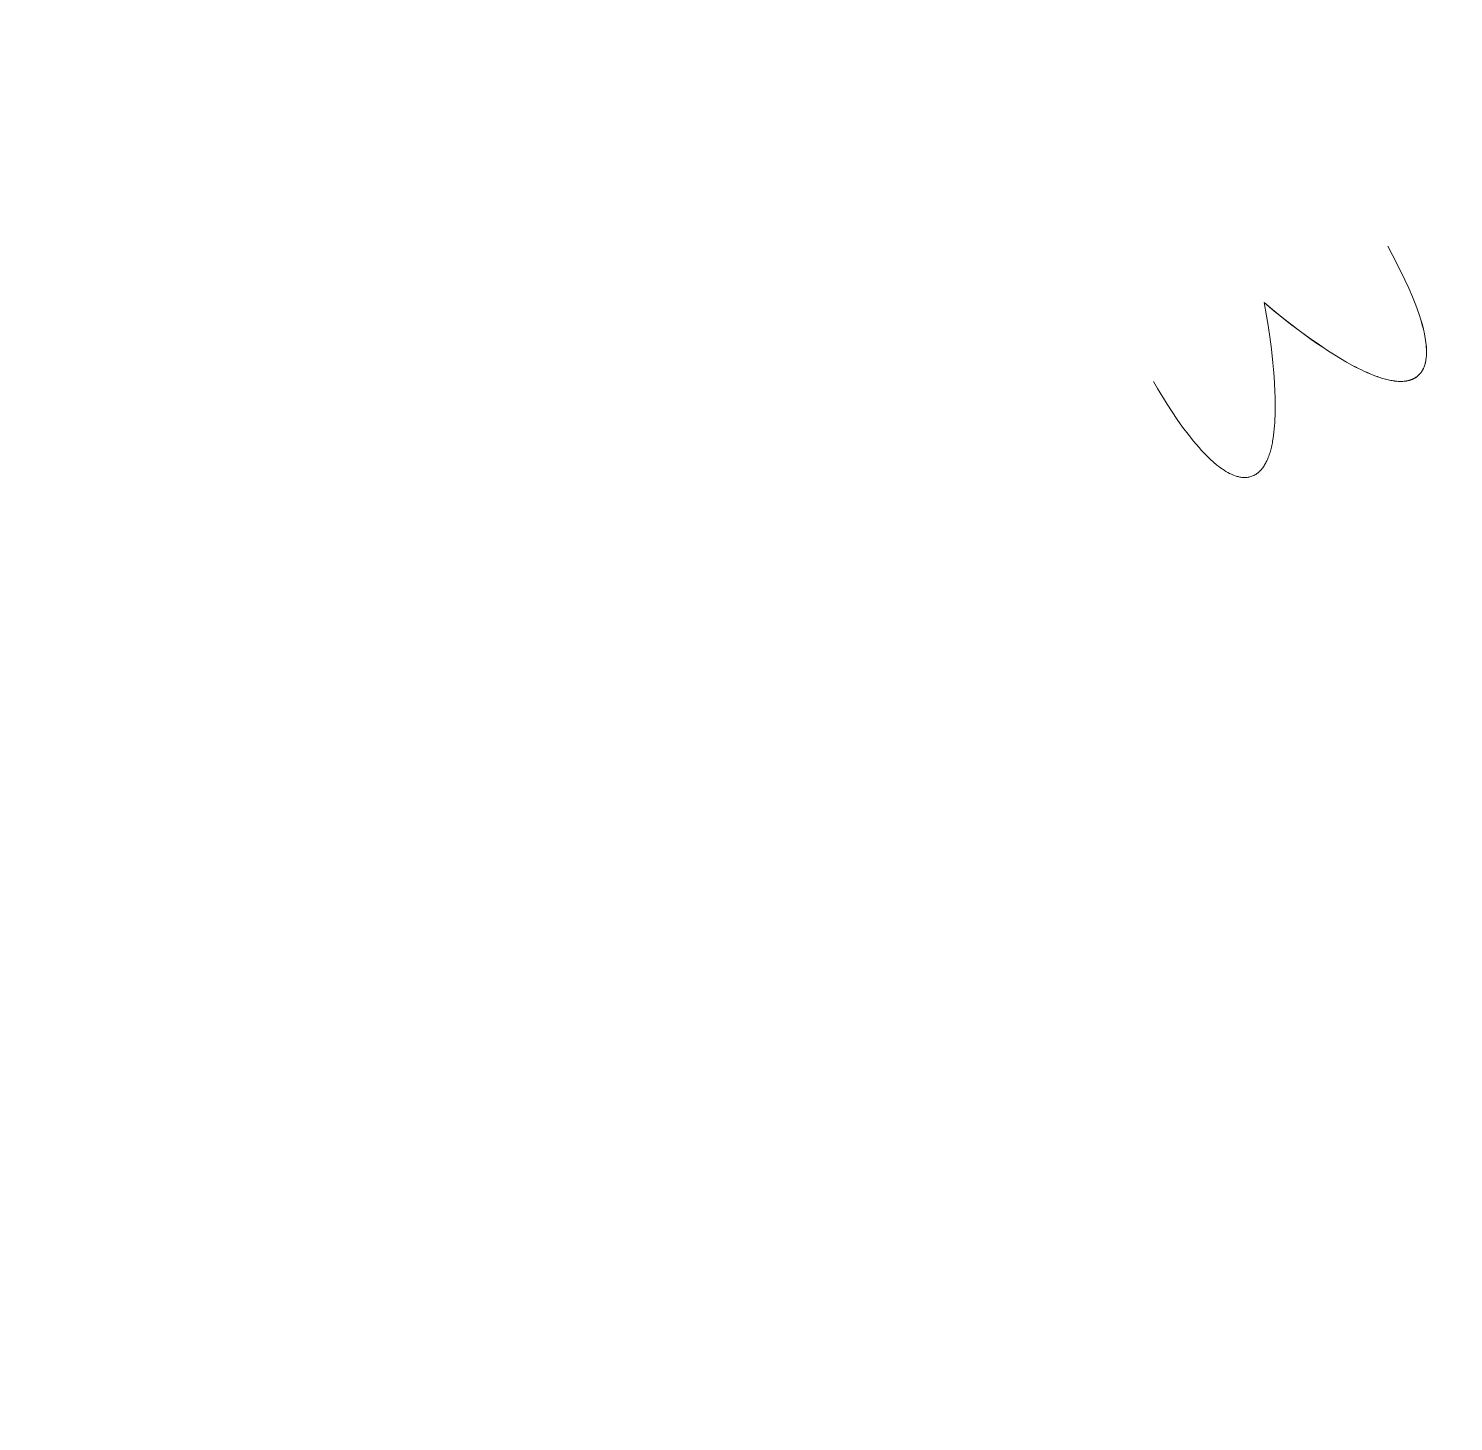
# Model space of a CAD drawing. Header units: millimetres. Extents: x 1.5 to 37.9, y -0.3 to 12.6.
# Drawn here: x 5.3399 to 5.567, y 3.0206 to 3.2426 of the extents above; entities that cross this region are included whole.
import ezdxf

# ---------------------------------------------------------------- set-up
doc = ezdxf.new("R2010")
doc.units = ezdxf.units.MM
doc.linetypes.add('ACAD_ISO02W100', pattern=[15, 12, -3])
doc.layers.add('0.2', color=6, linetype='Continuous', lineweight=15)

msp = doc.modelspace()

# ---------------------------------------------------------------- linework, layer by layer
at = {"layer": '0.2', "linetype": 'ACAD_ISO02W100', "ltscale": 0.02, "extrusion": (0.103205305816057, -0.1787579820458328, 0.9784652516601271)}
msp.add_lwpolyline([(6.394526797850363, 2.320593445639223), (6.394526797850361, 0.2295923511755674)], dxfattribs=at)
at = {"layer": '0.2', "linetype": 'ACAD_ISO02W100', "ltscale": 0.02, "extrusion": (0.1031051730814183, -0.1785828999707068, 0.9785077777523812)}
msp.add_lwpolyline([(6.416105589664091, 2.307318531604206), (6.41610558966409, 0.2291990419297703)], dxfattribs=at)
at = {"layer": '0.2', "linetype": 'ACAD_ISO02W100', "ltscale": 0.02, "extrusion": (0.1031051730814183, -0.1785828999707071, 0.9785077777523812)}
msp.add_lwpolyline([(6.373188342719831, 0.2292526861692757), (6.373188342719832, 2.307575685620313)], dxfattribs=at)
at = {"layer": '0.2'}
for points in [[(5.556562193903645, 3.20789091973777, 2.061233590653369), (5.557931967947435, 3.205240467341444, 2.058986253218824), (5.559252745279171, 3.202536762323481, 2.056732802187732), (5.559872781922566, 3.201181691841947, 2.055602638175841), (5.560454195481404, 3.199833410317677, 2.054469570687644), (5.560988194653504, 3.198498618454895, 2.053333141364085), (5.561465988136685, 3.197184016957826, 2.052192891846108), (5.561851158108873, 3.195986904995602, 2.051131385472548), (5.562038761531765, 3.195331971878055, 2.050539814721734), (5.562214913139085, 3.194649714244518, 2.049914221495747), (5.562373514850755, 3.193947827276217, 2.049259497720223), (5.562508468586695, 3.193234006154375, 2.048580535320798), (5.562565171813742, 3.19287502503001, 2.048233493363884), (5.562613676266828, 3.19251594606022, 2.047882226223109), (5.562653219685943, 3.192157731142657, 2.047527345389177), (5.562683039811076, 3.191801342174974, 2.047169462352793), (5.562702374382218, 3.191447741054826, 2.04680918860466), (5.562710461139361, 3.191097889679865, 2.046447135635486), (5.562706537822491, 3.190752749947744, 2.046083914935972), (5.562689842171602, 3.190413283756116, 2.045720137996824), (5.562659611926683, 3.190080453002635, 2.045356416308747), (5.562615084827724, 3.189755219584953, 2.044993361362444), (5.562587221751726, 3.189595752470054, 2.044812275008304), (5.562555498614715, 3.189438545400725, 2.044631584648621), (5.562519820134188, 3.189283718614171, 2.044451366719735), (5.562480091027647, 3.189131392347601, 2.044271697657983), (5.562436216012587, 3.188981686838221, 2.044092653899702), (5.562388099806508, 3.188834722323238, 2.043914311881233), (5.562335647126911, 3.188690619039857, 2.043736748038912), (5.562278762691292, 3.188549497225286, 2.043560038809076), (5.562217351217151, 3.188411477116731, 2.043384260628065), (5.562151317421987, 3.188276678951399, 2.043209489932218), (5.562080566023297, 3.188145222966497, 2.04303580315787), (5.562005001738582, 3.188017229399231, 2.042863276741361), (5.56192452928534, 3.187892818486809, 2.04269198711903), (5.561839053381069, 3.187772110466435, 2.042522010727212), (5.56174847874327, 3.187655225575318, 2.042353424002248), (5.561652710089438, 3.187542284050664, 2.042186303380475), (5.561551652137076, 3.187433406129679, 2.042020725298231), (5.561445209603679, 3.18732871204957, 2.041856766191854), (5.561333287206749, 3.187228322047543, 2.041694502497681), (5.561215789663783, 3.187132356360807, 2.041534010652053), (5.561088300904782, 3.187037839331762, 2.041369687693067), (5.561023080050198, 3.186992991963955, 2.041289119533723), (5.560956886518424, 3.186949738219797, 2.041209606155182), (5.560889729039109, 3.186908067743667, 2.041131141982973), (5.560821616341903, 3.186867970179946, 2.041053721442622), (5.560752557156452, 3.186829435173014, 2.040977338959657), (5.560682560212408, 3.186792452367249, 2.040901988959606), (5.560611634239418, 3.186757011407031, 2.040827665867996), (5.560539787967132, 3.186723101936739, 2.040754364110357), (5.560467030125197, 3.186690713600754, 2.040682078112214), (5.560393369443265, 3.186659836043455, 2.040610802299097), (5.560318814650984, 3.186630458909222, 2.040540531096532), (5.560243374478, 3.186602571842433, 2.040471258930047), (5.560167057653967, 3.186576164487469, 2.040402980225171), (5.56008987290853, 3.186551226488709, 2.04033568940743), (5.560011828971339, 3.186527747490533, 2.040269380902353), (5.559932934572045, 3.186505717137321, 2.040204049135466), (5.559853198440293, 3.186485125073451, 2.0401396885323), (5.559772629305734, 3.186465960943304, 2.040076293518379), (5.559691235898018, 3.186448214391258, 2.040013858519234), (5.559609026946793, 3.186431875061695, 2.03995237796039), (5.559526011181708, 3.186416932598992, 2.039891846267376), (5.559442197332412, 3.18640337664753, 2.03983225786572), (5.559357594128553, 3.186391196851689, 2.039773607180948), (5.559272210299781, 3.186380382855848, 2.03971588863859), (5.559099135686093, 3.186362810841683, 2.039603225683224), (5.55892304332854, 3.186350577760073, 2.039494224403843), (5.558744003064312, 3.186343600766054, 2.039388840204667), (5.558562084730602, 3.186341797014662, 2.03928702848992), (5.558377358164602, 3.186345083660934, 2.039188744663824), (5.558189893203502, 3.186353377859908, 2.039093944130598), (5.557999759684494, 3.186366596766619, 2.039002582294467), (5.55780702744477, 3.186384657536104, 2.03891461455965), (5.557611766321521, 3.1864074773234, 2.038829996330372), (5.557414046151941, 3.186434973283542, 2.038748683010851), (5.557213936773218, 3.186467062571569, 2.038670630005312), (5.557011508022545, 3.186503662342516, 2.038595792717975), (5.556806829737114, 3.186544689751419, 2.038524126553062), (5.556599971754117, 3.186590061953317, 2.038455586914794), (5.556391003910743, 3.186639696103244, 2.038390129207395), (5.556179996044188, 3.186693509356238, 2.038327708835085), (5.555967017991639, 3.186751418867335, 2.038268281202087), (5.555752139590291, 3.186813341791572, 2.038211801712621), (5.555535430677334, 3.186879195283985, 2.038158225770911), (5.555316961089959, 3.186948896499612, 2.038107508781176), (5.555096800665359, 3.187022362593487, 2.038059606147641), (5.554875019240725, 3.187099510720649, 2.038014473274525), (5.554651686653248, 3.187180258036133, 2.037972065566051), (5.554200647338534, 3.187352218852217, 2.037895247259916), (5.553744241418748, 3.187537582282031, 2.03782879446301), (5.553283027591425, 3.187735685565867, 2.037772350409107), (5.552817564554095, 3.187945865944018, 2.037725558331982), (5.552348411004292, 3.188167460656777, 2.037688061465407), (5.551876125639549, 3.188399806944437, 2.037659503043157), (5.551401267157398, 3.188642242047289, 2.037639526299008), (5.550924394255372, 3.188894103205627, 2.037627774466732), (5.550446065631003, 3.189154727659743, 2.037623890780104), (5.549966839981824, 3.189423452649931, 2.037627518472899), (5.549007932399166, 3.189982553199689, 2.037655880931851), (5.54805214108766, 3.190566102777243, 2.037710007713781), (5.547103935627566, 3.191168799304934, 2.037787044688883), (5.546167785599146, 3.191785340705104, 2.037884137727351), (5.54524816058266, 3.192410424900091, 2.037998432699378), (5.544349530158369, 3.19303874981224, 2.038127075475156), (5.542633131407417, 3.194283913477383, 2.038415987918742), (5.541054345988378, 3.195478415079262, 2.038728042019656), (5.53964893054334, 3.196579837996606, 2.039040404739445), (5.538452641714389, 3.197545765608144, 2.039330243039655), (5.536830470473102, 3.198901468428721, 2.039751014227527)], [(5.556572637882335, 3.207896229200953, 2.061233590653369), (5.557942335244503, 3.205245737176384, 2.058986253218824), (5.559263034353968, 3.202541993947739, 2.056732802187732), (5.559883031793145, 3.201186905528302, 2.055602638175841), (5.560464406344194, 3.199838607183543, 2.054469570687644), (5.560998366898799, 3.198503799872027, 2.053333141364085), (5.561476122348642, 3.197189184552319, 2.052192891846108), (5.561861257686656, 3.195992061447125, 2.051131385472548), (5.562048842161398, 3.19533712290224, 2.050539814721734), (5.56222497403004, 3.194654860172693, 2.049914221495747), (5.562383555435137, 3.19395296861613, 2.049259497720223), (5.562518488519243, 3.193239143590199, 2.048580535320798), (5.562575181360474, 3.192880160825486, 2.048233493363884), (5.562623675424916, 3.192521080452548, 2.047882226223109), (5.562663208480388, 3.192162864391093, 2.047527345389177), (5.562693018294711, 3.191806474560824, 2.047169462352793), (5.562712342635702, 3.19145287288145, 2.04680918860466), (5.562720419271184, 3.191103021272674, 2.046447135635486), (5.562716485968974, 3.190757881654204, 2.046083914935972), (5.562699780496891, 3.190418415945746, 2.045720137996824), (5.562669540622756, 3.190085586067005, 2.045356416308747), (5.562625004114388, 3.189760353937686, 2.044993361362444), (5.562597136424809, 3.189600887628969, 2.044812275008304), (5.562565408739606, 3.189443681477496, 2.044631584648621), (5.562529725779754, 3.189288855723234, 2.044451366719735), (5.56248999226623, 3.189136530606143, 2.044271697657983), (5.562446112920012, 3.188986826366186, 2.044092653899702), (5.562397992462079, 3.188839863243329, 2.043914311881233), (5.562345535613407, 3.188695761477533, 2.043736748038912), (5.562288647094974, 3.188554641308762, 2.043560038809076), (5.562227231627757, 3.188416622976979, 2.043384260628065), (5.562161193932733, 3.188281826722148, 2.043209489932218), (5.56209043873088, 3.188150372784231, 2.04303580315787), (5.562014870743175, 3.188022381403193, 2.042863276741361), (5.561934394690597, 3.187897972818995, 2.04269198711903), (5.561848915294121, 3.187777267271602, 2.042522010727212), (5.561758337274727, 3.187660385000976, 2.042353424002248), (5.56166256535339, 3.187547446247081, 2.042186303380475), (5.561561504251089, 3.18743857124988, 2.042020725298231), (5.561455058688801, 3.187333880249337, 2.041856766191854), (5.561343133387504, 3.187233493485414, 2.041694502497681), (5.561225633068174, 3.187137531198075, 2.041534010652053), (5.561098141574725, 3.187043017857486, 2.041369687693067), (5.561032919422676, 3.186998172376621, 2.041289119533723), (5.560966724639543, 3.186954920547547, 2.041209606155182), (5.560899565954674, 3.186913252014389, 2.041131141982973), (5.560831452097421, 3.186873156421274, 2.041053721442622), (5.560762391797132, 3.186834623412329, 2.040977338959657), (5.560692393783155, 3.186797642631683, 2.040901988959606), (5.560621466784841, 3.186762203723461, 2.040827665867996), (5.560549619531541, 3.18672829633179, 2.040754364110357), (5.5604768607526, 3.186695910100798, 2.040682078112214), (5.560403199177371, 3.186665034674612, 2.040610802299097), (5.5603286435352, 3.186635659697358, 2.040540531096532), (5.56025320255544, 3.186607774813164, 2.040471258930047), (5.560176884967439, 3.186581369666156, 2.040402980225171), (5.560099699500546, 3.186556433900463, 2.04033568940743), (5.56002165488411, 3.186532957160209, 2.040269380902353), (5.55994275984748, 3.186510929089524, 2.040204049135466), (5.559863023120007, 3.186490339332533, 2.0401396885323), (5.55978245343104, 3.186471177533364, 2.040076293518379), (5.559701059509926, 3.186453433336144, 2.040013858519234), (5.559618850086018, 3.186437096384999, 2.03995237796039), (5.559535833888662, 3.186422156324058, 2.039891846267376), (5.559452019647209, 3.186408602797446, 2.03983225786572), (5.559367416091009, 3.186396425449291, 2.039773607180948), (5.55928203194941, 3.186385613923719, 2.03971588863859), (5.559108956827413, 3.186368046916837, 2.039603225683224), (5.558932864116014, 3.186355818929814, 2.039494224403843), (5.558753823650008, 3.186348847115666, 2.039388840204667), (5.55857190526419, 3.18634704862741, 2.03928702848992), (5.558387178793353, 3.186350340618062, 2.039188744663824), (5.558199714072293, 3.186358640240639, 2.039093944130598), (5.558009580935805, 3.186371864648155, 2.039002582294467), (5.557816849218684, 3.186389930993628, 2.03891461455965), (5.557621588755723, 3.186412756430073, 2.038829996330372), (5.557423869381719, 3.186440258110507, 2.038748683010851), (5.557223760931465, 3.186472353187946, 2.038670630005312), (5.557021333239756, 3.186508958815406, 2.038595792717975), (5.556816656141388, 3.186549992145902, 2.038524126553062), (5.556609799471154, 3.186595370332452, 2.038455586914794), (5.556400833063849, 3.186645010528071, 2.038390129207395), (5.556189826754268, 3.186698829885776, 2.038327708835085), (5.555976850377208, 3.186756745558582, 2.038268281202087), (5.55576197376746, 3.186818674699506, 2.038211801712621), (5.555545266759822, 3.186884534461563, 2.038158225770911), (5.555326799189086, 3.186954241997771, 2.038107508781176), (5.555106640890047, 3.187027714461145, 2.038059606147641), (5.554884861697502, 3.1871048690047, 2.038014473274525), (5.554661531446245, 3.187185622781455, 2.037972065566051), (5.554210497106769, 3.187357596646623, 2.037895247259916), (5.553754096549981, 3.187542973280778, 2.03782879446301), (5.553292888454237, 3.18774108990805, 2.037772350409107), (5.552827431497896, 3.187951283752567, 2.037725558331982), (5.552358284359313, 3.188172892038458, 2.037688061465407), (5.551886005716849, 3.188405251989852, 2.037659503043157), (5.551411154248862, 3.18864770083088, 2.037639526299008), (5.550934288633707, 3.188899575785668, 2.037627774466732), (5.550455967549744, 3.189160214078348, 2.037623890780104), (5.549976749675331, 3.189428952933047, 2.037627518472899), (5.549017858268583, 3.18998808122502, 2.037655880931851), (5.548062083840329, 3.190571658454621, 2.037710007713781), (5.54711389581743, 3.191174382414882, 2.037787044688883), (5.54617776362675, 3.191790950898836, 2.037884137727351), (5.54525815669515, 3.192416061699515, 2.037998432699378), (5.544359544449496, 3.193044412609953, 2.038127075475156), (5.542643181723474, 3.194289625932233, 2.038415987918742), (5.541064430863587, 3.195484173209936, 2.038728042019656), (5.53965904728474, 3.196585636787323, 2.039040404739445), (5.538462786401837, 3.197551599008655, 2.039330243039655), (5.536840654383484, 3.198907348760198, 2.039751014227527)], [(5.519190030430979, 3.186313436799873, 2.061233590653369), (5.519827411933523, 3.185216442130876, 2.06039993833265), (5.521363133802617, 3.182713216778536, 2.058388727389231), (5.522167372031853, 3.181474187355487, 2.057339733532972), (5.522992614160552, 3.180256473890732, 2.056267078690889), (5.523836424465966, 3.17906977172643, 2.055174711315886), (5.524696367225348, 3.177923776204741, 2.054066579860869), (5.525570006715949, 3.176828182667824, 2.052946632778744), (5.526454907215022, 3.175792686457838, 2.051818818522415), (5.526852861655602, 3.175352743749924, 2.05131432878366), (5.527287021022957, 3.174892003718056, 2.050766305069009), (5.527753758603271, 3.174419541641774, 2.050179661918203), (5.528249447682725, 3.173944432800621, 2.049559313870985), (5.528770461547506, 3.173475752474139, 2.048910175467097), (5.529313173483791, 3.173022575941869, 2.048237161246283), (5.529591532880682, 3.17280463762342, 2.047893236498198), (5.529873956777767, 3.172593978483353, 2.047545185748284), (5.530159991835821, 3.172391732931609, 2.047193623314009), (5.530449184715616, 3.172199035378133, 2.046839163512842), (5.530741082077924, 3.172017020232866, 2.04648242066225), (5.53103523058352, 3.171846821905751, 2.0461240090797), (5.531331176893174, 3.171689574806731, 2.045764543082663), (5.531628467667661, 3.171546413345749, 2.045404636988603), (5.531926649567753, 3.171418471932747, 2.045044905114989), (5.532225269254223, 3.171306884977668, 2.04468596177929), (5.532374601598841, 3.171257578924958, 2.044506977787367), (5.532523873387843, 3.171212786890456, 2.044328421298972), (5.532673027953827, 3.171172650675406, 2.04415036910379), (5.532822008629388, 3.171137312081052, 2.043972897991505), (5.532970758747124, 3.171106912908635, 2.043796084751798), (5.533119221639629, 3.171081594959399, 2.043620006174355), (5.533267340639503, 3.171061500034587, 2.043444739048858), (5.53341505907934, 3.17104676993544, 2.04327036016499), (5.533562320291738, 3.171037546463203, 2.043096946312437), (5.533709067609292, 3.171033971419118, 2.042924574280879), (5.533855244364601, 3.171036186604428, 2.042753320860003), (5.534000793890261, 3.171044333820376, 2.042583262839489), (5.534145659518867, 3.171058554868204, 2.042414477009023), (5.534289784583017, 3.171078991549156, 2.042247040158288), (5.534433112415306, 3.171105785664474, 2.042081029076966), (5.534575586348334, 3.171139079015401, 2.041916520554743), (5.534717149714693, 3.17117901340318, 2.0417535913813), (5.534857745846983, 3.171225730629054, 2.041592318346323), (5.5349973180778, 3.171279372494265, 2.041432778239493), (5.535135809739741, 3.171340080800057, 2.041275047850495), (5.535207419143765, 3.171374497687158, 2.041193664183287), (5.535278127224323, 3.171410565649782, 2.041113346920304), (5.535347938610307, 3.17144827197423, 2.041034090453754), (5.535416857930609, 3.171487603946803, 2.040955889175843), (5.53548488981412, 3.171528548853802, 2.040878737478778), (5.535552038889731, 3.171571093981529, 2.040802629754765), (5.535618309786337, 3.171615226616287, 2.040727560396012), (5.535683707132827, 3.171660934044375, 2.040653523794726), (5.535748235558093, 3.171708203552095, 2.040580514343112), (5.535811899691028, 3.17175702242575, 2.040508526433378), (5.535874704160523, 3.17180737795164, 2.040437554457731), (5.53593665359547, 3.171859257416067, 2.040367592808377), (5.535997752624761, 3.171912648105333, 2.040298635877523), (5.536058005877288, 3.171967537305738, 2.040230678057377), (5.536117417981941, 3.172023912303584, 2.040163713740144), (5.536175993567616, 3.172081760385173, 2.040097737318031), (5.536233737263201, 3.172141068836807, 2.040032743183246), (5.536290653697589, 3.172201824944786, 2.039968725727994), (5.536346747499671, 3.172264015995412, 2.039905679344483), (5.536402023298342, 3.172327629274987, 2.03984359842492), (5.536456485722489, 3.172392652069812, 2.039782477361511), (5.536510139401008, 3.172459071666188, 2.039722310546463), (5.536562988962789, 3.172526875350417, 2.039663092371983), (5.536615039036724, 3.172596050408801, 2.039604817230278), (5.536716759236624, 3.172738463793238, 2.039491073614018), (5.536815337031841, 3.17288621010991, 2.039381034835338), (5.536910809453511, 3.173039187649228, 2.039274656031893), (5.53700321353277, 3.173197294701606, 2.039171892341335), (5.53709258630075, 3.173360429557454, 2.039072698901319), (5.537178964788586, 3.173528490507184, 2.038977030849499), (5.537262386027415, 3.173701375841207, 2.038884843323531), (5.537342887048368, 3.173878983849937, 2.038796091461067), (5.537420504882583, 3.174061212823783, 2.038710730399762), (5.537495276561193, 3.174247961053158, 2.03862871527727), (5.537567239115333, 3.174439126828473, 2.038550001231245), (5.537636429576137, 3.174634608440141, 2.038474543399342), (5.537702884974742, 3.174834304178573, 2.038402296919215), (5.537766642342279, 3.17503811233418, 2.038333216928517), (5.537827738709886, 3.175245931197374, 2.038267258564903), (5.537886211108695, 3.175457659058567, 2.038204376966028), (5.537942096569843, 3.175673194208172, 2.038144527269544), (5.537995432124462, 3.175892434936598, 2.038087664613108), (5.538046254803689, 3.176115279534258, 2.038033744134372), (5.538094601638657, 3.176341626291564, 2.037982720970991), (5.538140509660503, 3.176571373498928, 2.037934550260619), (5.538184015900358, 3.176804419446761, 2.03788918714091), (5.538263971158641, 3.177280000725481, 2.037806704224098), (5.538334763662585, 3.177767556451017, 2.037734913321789), (5.538396689661264, 3.178266272946663, 2.037673455535216), (5.538450045403758, 3.178775336535714, 2.037621971965613), (5.538495127139143, 3.179293933541461, 2.037580103714212), (5.538532231116496, 3.1798212502872, 2.037547491882248), (5.538561653584894, 3.180356473096223, 2.037523777570954), (5.538583690793415, 3.180898788291825, 2.037508601881563), (5.538598638991136, 3.181447382197297, 2.037501605915308), (5.538606794427134, 3.182001441135935, 2.037502430773423), (5.538608453350484, 3.182560151431031, 2.037510717557141), (5.538593466655557, 3.183688271383774, 2.037548241306321), (5.538556048898971, 3.184825232641873, 2.037611305972714), (5.538498570073342, 3.185964525791678, 2.037697040366188), (5.53842340017129, 3.187099641419536, 2.037802573296609), (5.538332909185429, 3.188224070111795, 2.037925033573845), (5.538229467108377, 3.189331302454805, 2.038061550007762), (5.53799320965117, 3.191468140438467, 2.038365266585109), (5.537733587740604, 3.193458080061309, 2.038690753507586), (5.537469561317617, 3.195249046014117, 2.039015041254131), (5.537220090323143, 3.196788962987676, 2.039315160303678), (5.536840654383484, 3.198907348760198, 2.039751014227527)]]:
    msp.add_polyline3d(points, dxfattribs=at)

doc.saveas('drawing.dxf')
